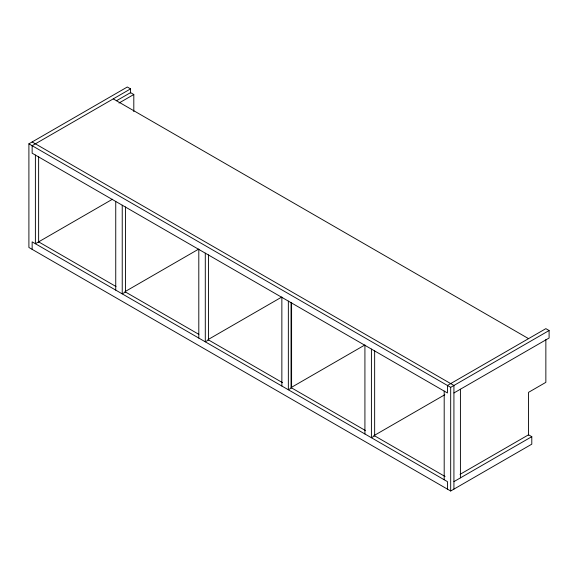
<?xml version="1.0" encoding="UTF-8"?>
<svg xmlns="http://www.w3.org/2000/svg" width="578" height="578" viewBox="0 0 578 578"><rect width="100%" height="100%" fill="white"/><g stroke="black" fill="none" stroke-linecap="round" stroke-linejoin="round"><path stroke-width="0.87" d="M460.03 474.357L528.552 434.8L531.796 436.672L531.796 444.164L450.681 490.997L28.9 247.478L28.9 143.828L127.319 87.003L130.563 88.882L130.563 93.044M130.563 88.882L32.144 145.699L32.144 153.192L447.437 392.961L447.437 385.468L545.856 328.651L549.1 330.522L549.1 338.014L453.925 392.961M116.518 100.731L130.563 92.624L133.807 94.503L133.807 111.597M118.981 103.057L133.807 94.503M112.479 199.222L35.388 243.735L35.388 155.063M124.935 291.688L198.781 249.053M207.993 339.64L281.84 297.005M291.052 302.359L291.052 387.592L364.899 344.958M28.9 143.828L450.681 387.339L549.1 330.522M374.111 435.545L444.85 394.709M453.925 481.626L531.796 436.672M113.259 98.874L528.552 338.636M32.144 141.957L453.925 385.468L453.925 489.118M38.516 241.792L116.019 286.536M125.332 291.912L198.875 334.373M208.232 339.777L282.534 382.672M291.11 387.621L365.368 430.494M373.966 435.458L445.096 476.525M545.856 339.532L545.856 382.347L528.552 392.339L528.552 435.155M460.42 389.218L460.42 477.883M450.681 387.339L450.681 490.997M447.437 489.118L447.437 481.626L32.144 241.857L32.144 249.349M444.193 391.089L444.193 479.754M374.652 350.774L374.652 435.855L371.408 437.734L371.408 349.069M364.92 345.319L364.92 433.984M291.594 302.821L291.594 387.903L288.35 389.782L288.35 301.109M281.862 297.367L281.862 386.032M208.535 254.869L208.535 339.951L205.291 341.822L205.291 253.157M198.803 249.414L198.803 338.079M125.477 206.917L125.477 291.998L122.233 293.87L122.233 205.204M115.745 201.462L115.745 290.127M38.632 156.645L38.632 242.153"/></g></svg>
